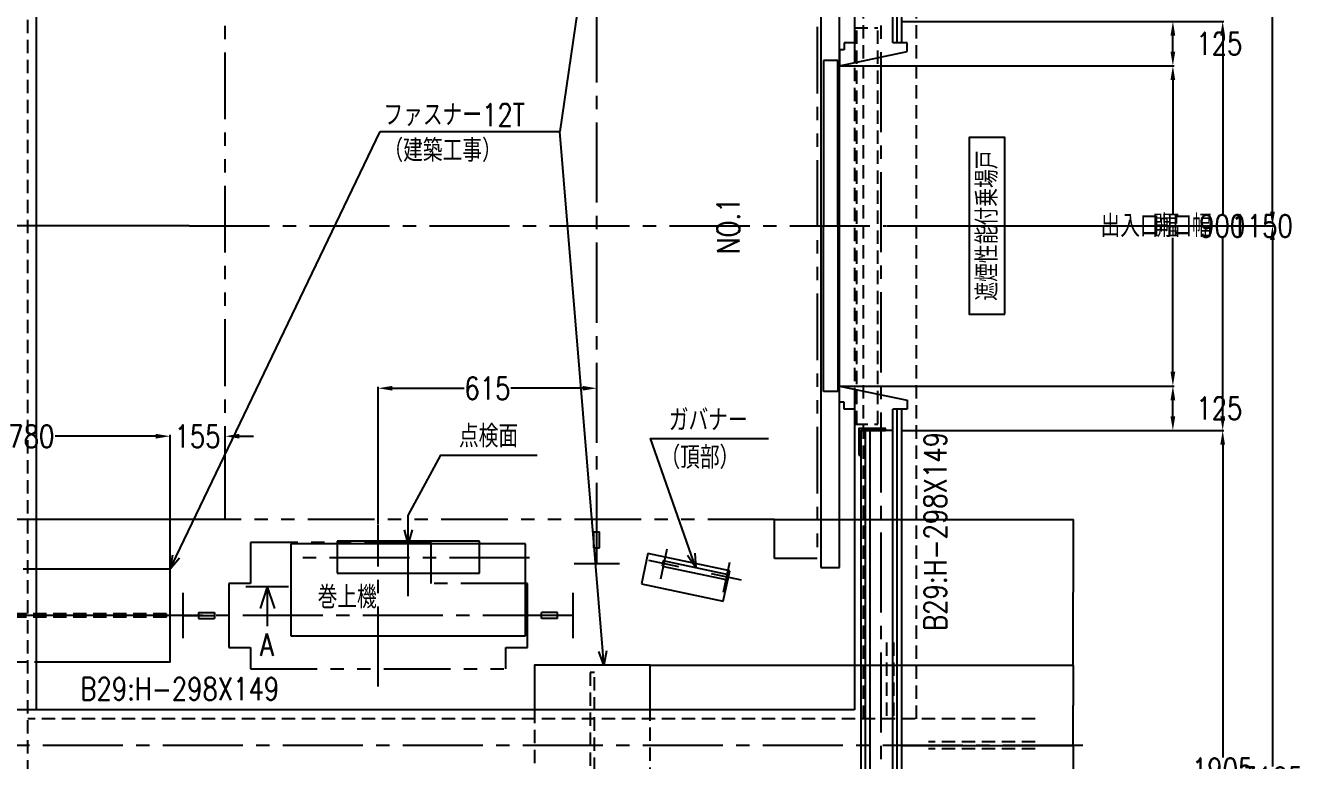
# Model space of a CAD drawing. Extents: x 1914 to 16224, y 361 to 11331.
# Drawn here: x 4141 to 7742, y 6466 to 8532 of the extents above; entities that cross this region are included whole.
import ezdxf
from ezdxf.enums import TextEntityAlignment as Align

# ---------------------------------------------------------------- set-up
doc = ezdxf.new("R2010")
doc.units = 0
doc.header["$LTSCALE"] = 300
doc.header["$MEASUREMENT"] = 0
for name, pattern in [('CENTER2', [1.125, 0.75, -0.125, 0.125, -0.125]), ('HIDDEN2', [0.1875, 0.125, -0.0625]), ('PHANTOM2', [1.25, 0.625, -0.125, 0.125, -0.125, 0.125, -0.125])]:
    doc.linetypes.add(name, pattern=pattern)
doc.layers.get('0').update_dxf_attribs({"linetype": 'CONTINUOUS'})
doc.layers.get('DEFPOINTS').update_dxf_attribs({"color": 8, "linetype": 'CONTINUOUS'})
for name, color, linetype in [('01-依頼工事', 7, 'CONTINUOUS'), ('01-寸法１', 6, 'CONTINUOUS'), ('ZZ-BUILD-AXIS-T', 7, 'CENTER2'), ('ZZ-BUILD-BH', 2, 'CONTINUOUS'), ('ZZ-BUILD-BM-HIDN', 2, 'HIDDEN2'), ('ZZ-BUILD-BM2', 2, 'CONTINUOUS'), ('ZZ-BUILD-BM2-HIDN', 2, 'HIDDEN2'), ('ZZ-BUILD-ETC', 2, 'CONTINUOUS'), ('ZZ-BUILD-W', 3, 'CONTINUOUS'), ('ZZ-CENT', 7, 'CENTER2'), ('ZZ-COMMENT', 6, 'CONTINUOUS'), ('ZZ-DIM-COM1', 6, 'CONTINUOUS'), ('ZZ-DIM-COM2', 7, 'CONTINUOUS'), ('ZZ-HIDN', 2, 'HIDDEN2'), ('ZZ-KIKI-ALL', 7, 'CONTINUOUS'), ('ZZ-OBJE', 3, 'CONTINUOUS'), ('ZZ-PHAN', 5, 'PHANTOM2'), ('ZZ-TEXT', 4, 'CONTINUOUS')]:
    doc.layers.add(name, color=color, linetype=linetype)
doc.styles.add('MITOFREE', font='romans.shx', dxfattribs={"width": 0.8, "bigfont": 'extfont.shx'})
doc.styles.add('MITOH', font='romans.shx', dxfattribs={"width": 0.8, "bigfont": 'extfont.shx'})
doc.dimstyles.get("Standard").update_dxf_attribs({"dimtxt": 0.18, "dimasz": 0.18, "dimexe": 0.18, "dimexo": 0.0625, "dimgap": 0.09, "dimtad": 0, "dimtih": 1, "dimtoh": 1, "dimzin": 0, "dimdsep": 46, "dimtxsty": 'MITOH', "dimcen": 0.09, "dimadec": 0, "dimazin": 0, "dimtfac": 1, "dimtofl": 0, "dimtmove": 2, "dimatfit": 3, "dimfxl": 1, "dimtolj": 1, "dimarcsym": 0})

# ---------------------------------------------------------------- blocks, each defined once
blk = doc.blocks.new('*U403')
at = {"layer": 'ZZ-TEXT', "color": 4, "style": 'MITOFREE', "width": 0.8}
blk.add_text('巻上機', height=63, rotation=0, dxfattribs=at).set_placement((5026.9, 7096.4))
blk = doc.blocks.new('*U405')
at = {"layer": 'ZZ-COMMENT', "color": 6, "style": 'MITOH', "width": 0.8}
blk.add_text('点検面', height=63, dxfattribs=at).set_placement((5424.5, 7548.8))
blk = doc.blocks.new('_OPEN30')
at = {"color": 0, "linetype": 'ByBlock'}
for p, q in [((-1, 0.268), (0, 0)), ((0, 0), (-1, -0.268)), ((0, 0), (-1, 0))]:
    blk.add_line(p, q, dxfattribs=at)
blk = doc.blocks.new('*U406')
at = {"layer": 'ZZ-COMMENT', "color": 6}
blk.add_lwpolyline([(5281.9, 7317.4), (5281.9, 7357.4), (5373, 7526.8), (5383, 7526.8)], dxfattribs=at)
at = {"layer": 'ZZ-COMMENT', "color": 6, "xscale": 40, "yscale": 40, "zscale": 40, "rotation": 269.9999999973945}
blk.add_blockref('_OPEN30', (5281.9, 7277.4), dxfattribs=at)
blk = doc.blocks.new('*U409')
at = {"layer": 'ZZ-COMMENT', "color": 4, "style": 'MITOH', "width": 0.8}
for s, p in [('ガバナー', (6014.5, 7594)), ('（頂部）', (5991, 7489))]:
    blk.add_text(s, height=63, dxfattribs=at).set_placement(p)
blk = doc.blocks.new('*U410')
at = {"layer": 'ZZ-COMMENT', "color": 4}
blk.add_lwpolyline([(6077.2, 7248.2), (5963, 7574), (5973, 7574)], dxfattribs=at)
at = {"layer": 'ZZ-COMMENT', "color": 4, "xscale": 40, "yscale": 40, "zscale": 40, "rotation": 289.3100169128096}
blk.add_blockref('_OPEN30', (6090.4, 7210.4), dxfattribs=at)
blk = doc.blocks.new('*D464')
at = {"layer": 'DEFPOINTS', "color": 0, "transparency": 16777216}
for p in [(6604.6, 7393.6), (7507.1, 7393.6), (6604.6, 5488.6)]:
    blk.add_point(p, dxfattribs=at)
at = {"layer": 'ZZ-DIM-COM2', "color": 0, "lineweight": -2, "transparency": 16777216}
for p, q in [((6605.8, 7393.6), (7510.7, 7393.6)), ((7507.1, 7353.6), (7507.1, 6474.4)), ((7507.1, 5528.6), (7507.1, 6407.8)), ((6605.8, 5488.6), (7510.7, 5488.6))]:
    blk.add_line(p, q, dxfattribs=at)
at = {"layer": 'ZZ-DIM-COM2', "color": 0, "transparency": 16777216}
for points in [[(7500.4, 7353.6), (7513.7, 7353.6), (7507.1, 7393.6)], [(7500.4, 5528.6), (7513.7, 5528.6), (7507.1, 5488.6)]]:
    blk.add_solid(points, dxfattribs=at)
at = {"layer": 'ZZ-DIM-COM2', "color": 0, "transparency": 16777216, "insert": (7507.1, 6441.1), "char_height": 63, "attachment_point": 5, "style": 'MITOH'}
blk.add_mtext('\\A1;1905', dxfattribs=at)
blk = doc.blocks.new('*D467')
at = {"layer": 'DEFPOINTS', "color": 0, "transparency": 16777216}
for p in [(6562.1, 7968.6), (7647.1, 7968.6), (6562.1, 4863.6)]:
    blk.add_point(p, dxfattribs=at)
at = {"layer": 'ZZ-DIM-COM1', "color": 0, "lineweight": -2, "transparency": 16777216}
for p, q in [((6563.3, 7968.6), (7650.7, 7968.6)), ((7647.1, 7928.6), (7647.1, 6449.4)), ((7647.1, 4903.6), (7647.1, 6382.8)), ((6563.3, 4863.6), (7650.7, 4863.6))]:
    blk.add_line(p, q, dxfattribs=at)
at = {"layer": 'ZZ-DIM-COM1', "color": 0, "transparency": 16777216}
for points in [[(7640.4, 7928.6), (7653.7, 7928.6), (7647.1, 7968.6)], [(7640.4, 4903.6), (7653.7, 4903.6), (7647.1, 4863.6)]]:
    blk.add_solid(points, dxfattribs=at)
at = {"layer": 'ZZ-DIM-COM1', "color": 0, "transparency": 16777216, "insert": (7647.1, 6416.1), "char_height": 63, "attachment_point": 5, "style": 'MITOH'}
blk.add_mtext('\\A1;3105', dxfattribs=at)
blk = doc.blocks.new('*D468')
at = {"layer": 'DEFPOINTS', "color": 0, "transparency": 16777216}
for p in [(7487.1, 9508.6), (7647.1, 9508.6), (6562.1, 7968.6)]:
    blk.add_point(p, dxfattribs=at)
at = {"layer": 'ZZ-DIM-COM1', "color": 0, "lineweight": -2, "transparency": 16777216}
for p, q in [((7488.3, 9508.6), (7650.7, 9508.6)), ((7647.1, 9468.6), (7647.1, 8771.9)), ((7647.1, 8008.6), (7647.1, 8705.3)), ((6563.3, 7968.6), (7650.7, 7968.6))]:
    blk.add_line(p, q, dxfattribs=at)
at = {"layer": 'ZZ-DIM-COM1', "color": 0, "transparency": 16777216}
for points in [[(7640.4, 9468.6), (7653.7, 9468.6), (7647.1, 9508.6)], [(7640.4, 8008.6), (7653.7, 8008.6), (7647.1, 7968.6)]]:
    blk.add_solid(points, dxfattribs=at)
at = {"layer": 'ZZ-DIM-COM1', "color": 0, "transparency": 16777216, "insert": (7647.1, 8738.6), "char_height": 63, "attachment_point": 5, "style": 'MITOH'}
blk.add_mtext('\\A1;1540', dxfattribs=at)
blk = doc.blocks.new('*D473')
at = {"layer": 'DEFPOINTS', "color": 0, "transparency": 16777216}
for p in [(6430.1, 7518.6), (7367.1, 7518.6), (6604.6, 7393.6)]:
    blk.add_point(p, dxfattribs=at)
at = {"layer": 'ZZ-DIM-COM2', "color": 0, "lineweight": -2, "transparency": 16777216}
for p, q in [((6431.3, 7518.6), (7370.7, 7518.6)), ((7367.1, 7433.6), (7367.1, 7478.6)), ((6605.8, 7393.6), (7370.7, 7393.6))]:
    blk.add_line(p, q, dxfattribs=at)
at = {"layer": 'ZZ-DIM-COM2', "color": 0, "transparency": 16777216}
for points in [[(7360.4, 7478.6), (7373.7, 7478.6), (7367.1, 7518.6)], [(7360.4, 7433.6), (7373.7, 7433.6), (7367.1, 7393.6)]]:
    blk.add_solid(points, dxfattribs=at)
at = {"layer": 'ZZ-DIM-COM2', "color": 0, "transparency": 16777216, "insert": (7497.6, 7456.1), "char_height": 63, "attachment_point": 5, "style": 'MITOH'}
blk.add_mtext('\\A1;125', dxfattribs=at)
blk = doc.blocks.new('*D474')
at = {"layer": 'DEFPOINTS', "color": 0, "transparency": 16777216}
for p in [(6430.1, 8418.6), (7367.1, 8418.6), (6430.1, 7518.6)]:
    blk.add_point(p, dxfattribs=at)
at = {"layer": 'ZZ-DIM-COM1', "color": 0, "lineweight": -2, "transparency": 16777216}
for p, q in [((6431.3, 8418.6), (7370.7, 8418.6)), ((7367.1, 8378.6), (7367.1, 8001.9)), ((7367.1, 7558.6), (7367.1, 7935.3)), ((6431.3, 7518.6), (7370.7, 7518.6))]:
    blk.add_line(p, q, dxfattribs=at)
at = {"layer": 'ZZ-DIM-COM1', "color": 0, "transparency": 16777216}
for points in [[(7360.4, 8378.6), (7373.7, 8378.6), (7367.1, 8418.6)], [(7360.4, 7558.6), (7373.7, 7558.6), (7367.1, 7518.6)]]:
    blk.add_solid(points, dxfattribs=at)
at = {"layer": 'ZZ-DIM-COM1', "color": 0, "transparency": 16777216, "insert": (7367.1, 7968.6), "char_height": 63, "attachment_point": 5, "style": 'MITOH'}
blk.add_mtext('\\A1;出入口幅\u3000900', dxfattribs=at)
blk = doc.blocks.new('*D475')
at = {"layer": 'DEFPOINTS', "color": 0, "transparency": 16777216}
for p in [(6604.6, 8543.6), (7367.1, 8543.6), (6430.1, 8418.6)]:
    blk.add_point(p, dxfattribs=at)
at = {"layer": 'ZZ-DIM-COM2', "color": 0, "lineweight": -2, "transparency": 16777216}
for p, q in [((6605.8, 8543.6), (7370.7, 8543.6)), ((7367.1, 8458.6), (7367.1, 8503.6)), ((6431.3, 8418.6), (7370.7, 8418.6))]:
    blk.add_line(p, q, dxfattribs=at)
at = {"layer": 'ZZ-DIM-COM2', "color": 0, "transparency": 16777216}
for points in [[(7360.4, 8503.6), (7373.7, 8503.6), (7367.1, 8543.6)], [(7360.4, 8458.6), (7373.7, 8458.6), (7367.1, 8418.6)]]:
    blk.add_solid(points, dxfattribs=at)
at = {"layer": 'ZZ-DIM-COM2', "color": 0, "transparency": 16777216, "insert": (7497.6, 8481.1), "char_height": 63, "attachment_point": 5, "style": 'MITOH'}
blk.add_mtext('\\A1;125', dxfattribs=at)
blk = doc.blocks.new('*D476')
at = {"layer": 'DEFPOINTS', "color": 0, "transparency": 16777216}
for p in [(6604.6, 8543.6), (7507.1, 8543.6), (6604.6, 7393.6)]:
    blk.add_point(p, dxfattribs=at)
at = {"layer": 'ZZ-DIM-COM2', "color": 0, "lineweight": -2, "transparency": 16777216}
for p, q in [((6605.8, 8543.6), (7510.7, 8543.6)), ((7507.1, 8503.6), (7507.1, 8001.9)), ((7507.1, 7433.6), (7507.1, 7935.3)), ((6605.8, 7393.6), (7510.7, 7393.6))]:
    blk.add_line(p, q, dxfattribs=at)
at = {"layer": 'ZZ-DIM-COM2', "color": 0, "transparency": 16777216}
for points in [[(7500.4, 8503.6), (7513.7, 8503.6), (7507.1, 8543.6)], [(7500.4, 7433.6), (7513.7, 7433.6), (7507.1, 7393.6)]]:
    blk.add_solid(points, dxfattribs=at)
at = {"layer": 'ZZ-DIM-COM2', "color": 0, "transparency": 16777216, "insert": (7507.1, 7968.6), "char_height": 63, "attachment_point": 5, "style": 'MITOH'}
blk.add_mtext('\\A1;開口幅\u30001150', dxfattribs=at)
blk = doc.blocks.new('*D494')
at = {"layer": 'DEFPOINTS', "color": 0, "transparency": 16777216}
for p in [(2877.1, 7143.6), (4702.1, 7143.6), (4147.1, 6608.1)]:
    blk.add_point(p, dxfattribs=at)
at = {"layer": 'ZZ-DIM-COM1', "color": 190, "lineweight": -2, "transparency": 16777216}
for p, q in [((4700.8, 7143.6), (2873.5, 7143.6)), ((2877.1, 7103.6), (2877.1, 6909.2)), ((2877.1, 6648.1), (2877.1, 6842.6)), ((4145.8, 6608.1), (2873.5, 6608.1))]:
    blk.add_line(p, q, dxfattribs=at)
at = {"layer": 'ZZ-DIM-COM1', "color": 190, "transparency": 16777216}
for points in [[(2870.4, 7103.6), (2883.7, 7103.6), (2877.1, 7143.6)], [(2870.4, 6648.1), (2883.7, 6648.1), (2877.1, 6608.1)]]:
    blk.add_solid(points, dxfattribs=at)
at = {"layer": 'ZZ-DIM-COM1', "color": 190, "transparency": 16777216, "insert": (2877.1, 6875.9), "char_height": 63, "attachment_point": 5, "style": 'MITOH'}
blk.add_mtext('\\A1;535.50', dxfattribs=at)
blk = doc.blocks.new('*D495')
at = {"layer": 'DEFPOINTS', "color": 0, "transparency": 16777216}
for p in [(2877.1, 8793.6), (4702.1, 8793.6), (4702.1, 7143.6)]:
    blk.add_point(p, dxfattribs=at)
at = {"layer": 'ZZ-DIM-COM1', "color": 0, "lineweight": -2, "transparency": 16777216}
for p, q in [((4700.8, 8793.6), (2873.5, 8793.6)), ((2877.1, 8753.6), (2877.1, 8001.9)), ((2877.1, 7183.6), (2877.1, 7935.3)), ((4700.8, 7143.6), (2873.5, 7143.6))]:
    blk.add_line(p, q, dxfattribs=at)
at = {"layer": 'ZZ-DIM-COM1', "color": 0, "transparency": 16777216}
for points in [[(2870.4, 8753.6), (2883.7, 8753.6), (2877.1, 8793.6)], [(2870.4, 7183.6), (2883.7, 7183.6), (2877.1, 7143.6)]]:
    blk.add_solid(points, dxfattribs=at)
at = {"layer": 'ZZ-DIM-COM1', "color": 0, "transparency": 16777216, "insert": (2877.1, 7968.6), "char_height": 63, "attachment_point": 5, "style": 'MITOH'}
blk.add_mtext('\\A1;外法\u30001650', dxfattribs=at)
blk = doc.blocks.new('*D499')
at = {"layer": 'DEFPOINTS', "color": 0, "transparency": 16777216}
for p in [(3157.1, 7968.6), (4602.1, 7968.6), (4612.1, 6873.6)]:
    blk.add_point(p, dxfattribs=at)
at = {"layer": 'ZZ-DIM-COM2', "color": 0, "lineweight": -2, "transparency": 16777216}
for p, q in [((4600.8, 7968.6), (3153.5, 7968.6)), ((3157.1, 7928.6), (3157.1, 7454.4)), ((3157.1, 6913.6), (3157.1, 7387.8)), ((4610.8, 6873.6), (3153.5, 6873.6))]:
    blk.add_line(p, q, dxfattribs=at)
at = {"layer": 'ZZ-DIM-COM2', "color": 0, "transparency": 16777216}
for points in [[(3150.4, 7928.6), (3163.7, 7928.6), (3157.1, 7968.6)], [(3150.4, 6913.6), (3163.7, 6913.6), (3157.1, 6873.6)]]:
    blk.add_solid(points, dxfattribs=at)
at = {"layer": 'ZZ-DIM-COM2', "color": 0, "transparency": 16777216, "insert": (3157.1, 7421.1), "char_height": 63, "attachment_point": 5, "style": 'MITOH'}
blk.add_mtext('\\A1;1095', dxfattribs=at)
blk = doc.blocks.new('*D508')
at = {"layer": 'DEFPOINTS', "color": 0, "transparency": 16777216}
for p in [(2737.1, 9384.1), (4172.1, 9384.1), (4172.1, 6608.1)]:
    blk.add_point(p, dxfattribs=at)
at = {"layer": 'ZZ-DIM-COM1', "color": 0, "lineweight": -2, "transparency": 16777216}
for p, q in [((4170.8, 9384.1), (2733.5, 9384.1)), ((2737.1, 9344.1), (2737.1, 8029.4)), ((2737.1, 6648.1), (2737.1, 7962.8)), ((4170.8, 6608.1), (2733.5, 6608.1))]:
    blk.add_line(p, q, dxfattribs=at)
at = {"layer": 'ZZ-DIM-COM1', "color": 0, "transparency": 16777216}
for points in [[(2730.4, 9344.1), (2743.7, 9344.1), (2737.1, 9384.1)], [(2730.4, 6648.1), (2743.7, 6648.1), (2737.1, 6608.1)]]:
    blk.add_solid(points, dxfattribs=at)
at = {"layer": 'ZZ-DIM-COM1', "color": 0, "transparency": 16777216, "insert": (2737.1, 7996.1), "char_height": 63, "attachment_point": 5, "style": 'MITOH'}
blk.add_mtext('\\A1;2776', dxfattribs=at)
blk = doc.blocks.new('*D510')
at = {"layer": 'DEFPOINTS', "color": 0, "transparency": 16777216}
for p in [(2678.4, 6508.6), (2737.1, 6409.1), (4172.1, 6409.1)]:
    blk.add_point(p, dxfattribs=at)
at = {"layer": 'ZZ-DIM-COM1', "color": 0, "lineweight": -2, "transparency": 16777216}
for p, q in [((2678.5, 6508.6), (2737.3, 6508.6)), ((2737.1, 6508.5), (2737.1, 6459.1)), ((2737.1, 6409.3), (2737.1, 6458.7)), ((4172, 6409.1), (2736.9, 6409.1))]:
    blk.add_line(p, q, dxfattribs=at)
at = {"layer": 'ZZ-DIM-COM1', "color": 0, "transparency": 16777216}
for points in [[(2737, 6508.5), (2737.1, 6508.5), (2737.1, 6508.6)], [(2737, 6409.3), (2737.1, 6409.3), (2737.1, 6409.1)]]:
    blk.add_solid(points, dxfattribs=at)
at = {"layer": 'ZZ-DIM-COM1', "color": 0, "transparency": 16777216, "insert": (2737.1, 6458.9), "char_height": 0.18, "attachment_point": 5, "style": 'MITOH'}
blk.add_mtext('\\A1;99.50', dxfattribs=at)
blk = doc.blocks.new('*D511')
at = {"layer": 'DEFPOINTS', "color": 0, "transparency": 16777216}
for p in [(4172.1, 6608.1), (2877.1, 6409.1), (4172.1, 6409.1)]:
    blk.add_point(p, dxfattribs=at)
at = {"layer": 'ZZ-DIM-COM1', "color": 0, "lineweight": -2, "transparency": 16777216}
for p, q in [((4172, 6608.1), (2876.9, 6608.1)), ((2877.1, 6608), (2877.1, 6508.8)), ((2877.1, 6409.3), (2877.1, 6508.5)), ((4172, 6409.1), (2876.9, 6409.1))]:
    blk.add_line(p, q, dxfattribs=at)
at = {"layer": 'ZZ-DIM-COM1', "color": 0, "transparency": 16777216}
for points in [[(2877, 6608), (2877.1, 6608), (2877.1, 6608.1)], [(2877, 6409.3), (2877.1, 6409.3), (2877.1, 6409.1)]]:
    blk.add_solid(points, dxfattribs=at)
at = {"layer": 'ZZ-DIM-COM1', "color": 0, "transparency": 16777216, "insert": (2877.1, 6508.6), "char_height": 0.18, "attachment_point": 5, "style": 'MITOH'}
blk.add_mtext('\\A1;199.00', dxfattribs=at)
blk = doc.blocks.new('*D513')
at = {"layer": 'DEFPOINTS', "color": 0, "transparency": 16777216}
for p in [(6247.1, 7143.6), (5897.1, 6733.6), (7087.1, 6733.6)]:
    blk.add_point(p, dxfattribs=at)
at = {"layer": 'ZZ-DIM-COM2', "color": 0, "lineweight": -2, "transparency": 16777216}
for p, q in [((6247.1, 7143.6), (7087.3, 7143.6)), ((7087.1, 7143.5), (7087.1, 6938.8)), ((7087.1, 6733.8), (7087.1, 6938.5)), ((5897.1, 6733.6), (7087.3, 6733.6))]:
    blk.add_line(p, q, dxfattribs=at)
at = {"layer": 'ZZ-DIM-COM2', "color": 0, "transparency": 16777216}
for points in [[(7087, 7143.5), (7087.1, 7143.5), (7087.1, 7143.6)], [(7087, 6733.8), (7087.1, 6733.8), (7087.1, 6733.6)]]:
    blk.add_solid(points, dxfattribs=at)
at = {"layer": 'ZZ-DIM-COM2', "color": 0, "transparency": 16777216, "insert": (7087.1, 6938.6), "char_height": 0.18, "attachment_point": 5, "style": 'MITOH'}
blk.add_mtext('\\A1;410.00', dxfattribs=at)
blk = doc.blocks.new('*D514')
at = {"layer": 'DEFPOINTS', "color": 0, "transparency": 16777216}
for p in [(5897.1, 6733.6), (6604.6, 6508.6), (7087.1, 6508.6)]:
    blk.add_point(p, dxfattribs=at)
at = {"layer": 'ZZ-DIM-COM2', "color": 0, "lineweight": -2, "transparency": 16777216}
for p, q in [((5897.1, 6733.6), (7087.3, 6733.6)), ((7087.1, 6733.5), (7087.1, 6621.3)), ((7087.1, 6508.8), (7087.1, 6621)), ((6604.6, 6508.6), (7087.3, 6508.6))]:
    blk.add_line(p, q, dxfattribs=at)
at = {"layer": 'ZZ-DIM-COM2', "color": 0, "transparency": 16777216}
for points in [[(7087, 6733.5), (7087.1, 6733.5), (7087.1, 6733.6)], [(7087, 6508.8), (7087.1, 6508.8), (7087.1, 6508.6)]]:
    blk.add_solid(points, dxfattribs=at)
at = {"layer": 'ZZ-DIM-COM2', "color": 0, "transparency": 16777216, "insert": (7087.1, 6621.1), "char_height": 0.18, "attachment_point": 5, "style": 'MITOH'}
blk.add_mtext('\\A1;225.00', dxfattribs=at)
blk = doc.blocks.new('*D516')
at = {"layer": 'DEFPOINTS', "color": 0, "transparency": 16777216}
for p in [(4547.1, 7377.5), (3767.1, 7143.6), (4547.1, 7003.6)]:
    blk.add_point(p, dxfattribs=at)
at = {"layer": 'ZZ-DIM-COM2', "color": 0, "lineweight": -2, "transparency": 16777216}
for p, q in [((3767.1, 7144.9), (3767.1, 7381.1)), ((3807.1, 7377.5), (4090.5, 7377.5)), ((4507.1, 7377.5), (4223.7, 7377.5)), ((4547.1, 7004.9), (4547.1, 7381.1))]:
    blk.add_line(p, q, dxfattribs=at)
at = {"layer": 'ZZ-DIM-COM2', "color": 0, "transparency": 16777216}
for points in [[(3807.1, 7384.2), (3807.1, 7370.9), (3767.1, 7377.5)], [(4507.1, 7384.2), (4507.1, 7370.9), (4547.1, 7377.5)]]:
    blk.add_solid(points, dxfattribs=at)
at = {"layer": 'ZZ-DIM-COM2', "color": 0, "transparency": 16777216, "insert": (4157.1, 7377.5), "char_height": 63, "attachment_point": 5, "style": 'MITOH'}
blk.add_mtext('\\A1;780', dxfattribs=at)
blk = doc.blocks.new('*D517')
at = {"layer": 'DEFPOINTS', "color": 0, "transparency": 16777216}
for p in [(4702.1, 7377.5), (4702.1, 7143.6), (4547.1, 7003.6)]:
    blk.add_point(p, dxfattribs=at)
at = {"layer": 'ZZ-DIM-COM2', "color": 0, "lineweight": -2, "transparency": 16777216}
for p, q in [((4507.1, 7377.5), (4467.1, 7377.5)), ((4547.1, 7004.9), (4547.1, 7381.1)), ((4702.1, 7144.9), (4702.1, 7381.1)), ((4742.1, 7377.5), (4782.1, 7377.5))]:
    blk.add_line(p, q, dxfattribs=at)
at = {"layer": 'ZZ-DIM-COM2', "color": 0, "transparency": 16777216}
for points in [[(4507.1, 7384.2), (4507.1, 7370.9), (4547.1, 7377.5)], [(4742.1, 7384.2), (4742.1, 7370.9), (4702.1, 7377.5)]]:
    blk.add_solid(points, dxfattribs=at)
at = {"layer": 'ZZ-DIM-COM2', "color": 0, "transparency": 16777216, "insert": (4624.6, 7377.5), "char_height": 63, "attachment_point": 5, "style": 'MITOH'}
blk.add_mtext('\\A1;155', dxfattribs=at)
blk = doc.blocks.new('*U417')
at = {"layer": 'ZZ-COMMENT'}
blk.add_lwpolyline([(4629.2, 7242.5), (5202.8, 8436.4)], dxfattribs=at)
at = {"layer": 'ZZ-COMMENT', "xscale": 40, "yscale": 40, "zscale": 40, "rotation": 244.3412802573429}
blk.add_blockref('_OPEN30', (4611.9, 7206.4), dxfattribs=at)
blk = doc.blocks.new('*U418')
at = {"layer": 'ZZ-COMMENT'}
blk.add_lwpolyline([(5828.6, 6976.3), (5708.2, 8436.4)], dxfattribs=at)
at = {"layer": 'ZZ-COMMENT', "xscale": 40, "yscale": 40, "zscale": 40, "rotation": 274.7124342260612}
blk.add_blockref('_OPEN30', (5831.9, 6936.4), dxfattribs=at)
blk = doc.blocks.new('*D518')
at = {"layer": 'DEFPOINTS', "color": 0, "transparency": 16777216}
for p in [(5747.1, 7512.4), (5747.1, 7474.1), (5132.1, 7128.6)]:
    blk.add_point(p, dxfattribs=at)
at = {"layer": 'ZZ-DIM-COM2', "color": 0, "lineweight": -2, "transparency": 16777216}
for p, q in [((5132.1, 7129.9), (5132.1, 7516)), ((5172.1, 7512.4), (5374.2, 7512.4)), ((5707.1, 7512.4), (5505, 7512.4)), ((5747.1, 7475.3), (5747.1, 7516))]:
    blk.add_line(p, q, dxfattribs=at)
at = {"layer": 'ZZ-DIM-COM2', "color": 0, "transparency": 16777216}
for points in [[(5172.1, 7519), (5172.1, 7505.7), (5132.1, 7512.4)], [(5707.1, 7519), (5707.1, 7505.7), (5747.1, 7512.4)]]:
    blk.add_solid(points, dxfattribs=at)
at = {"layer": 'ZZ-DIM-COM2', "color": 0, "transparency": 16777216, "insert": (5439.6, 7512.4), "char_height": 63, "attachment_point": 5, "style": 'MITOH'}
blk.add_mtext('\\A1;615', dxfattribs=at)
blk = doc.blocks.new('*U419')
at = {"layer": 'ZZ-COMMENT'}
blk.add_lwpolyline([(5806.1, 9111.8), (5708.2, 8436.4)], dxfattribs=at)
at = {"layer": 'ZZ-COMMENT', "xscale": 40, "yscale": 40, "zscale": 40, "rotation": 81.75098240185055}
blk.add_blockref('_OPEN30', (5811.9, 9151.4), dxfattribs=at)
blk = doc.blocks.new('*D524')
at = {"layer": 'DEFPOINTS', "color": 0, "transparency": 16777216}
for p in [(6604.6, 6508.6), (7087.1, 6508.6), (5897.1, 6248.6)]:
    blk.add_point(p, dxfattribs=at)
at = {"layer": 'ZZ-DIM-COM2', "color": 0, "lineweight": -2, "transparency": 16777216}
for p, q in [((6604.6, 6508.6), (7087.3, 6508.6)), ((7087.1, 6508.5), (7087.1, 6378.8)), ((7087.1, 6248.8), (7087.1, 6378.5)), ((5897.1, 6248.6), (7087.3, 6248.6))]:
    blk.add_line(p, q, dxfattribs=at)
at = {"layer": 'ZZ-DIM-COM2', "color": 0, "transparency": 16777216}
for points in [[(7087, 6508.5), (7087.1, 6508.5), (7087.1, 6508.6)], [(7087, 6248.8), (7087.1, 6248.8), (7087.1, 6248.6)]]:
    blk.add_solid(points, dxfattribs=at)
at = {"layer": 'ZZ-DIM-COM2', "color": 0, "transparency": 16777216, "insert": (7087.1, 6378.6), "char_height": 0.18, "attachment_point": 5, "style": 'MITOH'}
blk.add_mtext('\\A1;260.00', dxfattribs=at)
blk = doc.blocks.new('*U424')
at = {"layer": 'ZZ-BUILD-ETC', "color": 4, "style": 'MITOH', "width": 0.8}
blk.add_text('A', height=63, rotation=360, dxfattribs=at).set_placement((4864.9, 6963))

msp = doc.modelspace()

# ---------------------------------------------------------------- linework, layer by layer
at = {"layer": '01-依頼工事', "color": 2, "linetype": 'HIDDEN2'}
msp.add_lwpolyline([(5740.572, 6713.637), (5728.572, 6713.637), (5728.572, 6268.637), (5740.572, 6268.637)], close=True, dxfattribs=at)
msp.add_lwpolyline([(5897.072, 6409.137), (5897.072, 6608.137), (5572.072, 6608.137), (5572.072, 6409.137)], dxfattribs=at)
at = {"layer": '01-寸法１'}
msp.add_line((5137.956, 8233.669), (5643.419, 8233.669), dxfattribs=at)
at = {"layer": 'ZZ-BUILD-AXIS-T', "linetype": 'CENTER2'}
for p, q in [((6547.072, 1819.522), (6547.072, 10968.23)), ((7114.327, 6508.637), (2424.138, 6508.637))]:
    msp.add_line(p, q, dxfattribs=at)
at = {"layer": 'ZZ-BUILD-BH', "linetype": 'Continuous'}
for p, q in [((4172.072, 6608.137), (4172.072, 9384.137)), ((6472.072, 9384.137), (6472.072, 8427.502)), ((6472.072, 7509.771), (6472.072, 6608.137)), ((6472.072, 6608.137), (4172.072, 6608.137))]:
    msp.add_line(p, q, dxfattribs=at)
at = {"layer": 'ZZ-BUILD-BM-HIDN', "linetype": 'HIDDEN2'}
for p, q in [((4147.072, 3279.376), (4147.072, 9608.137)), ((6497.072, 6583.137), (6497.072, 9409.137)), ((6646.072, 6583.137), (6646.072, 9409.137)), ((6980.211, 6583.137), (4147.072, 6583.137))]:
    msp.add_line(p, q, dxfattribs=at)
at = {"layer": 'ZZ-BUILD-BM2-HIDN', "linetype": 'HIDDEN2'}
for p, q in [((6561.572, 6797.466), (6561.572, 6583.137)), ((6581.572, 6797.466), (6581.572, 6583.137)), ((6980.211, 6518.637), (6680.211, 6518.637)), ((6980.211, 6498.637), (6680.211, 6498.637))]:
    msp.add_line(p, q, dxfattribs=at)
at = {"layer": 'ZZ-BUILD-ETC', "color": 3, "linetype": 'Continuous'}
for p, q in [((4880.715, 6953.718), (4760.715, 6953.718)), ((4820.715, 6953.718), (4800.715, 6893.718)), ((4820.715, 6953.718), (4840.715, 6893.718)), ((4820.715, 6953.718), (4820.715, 6843.718))]:
    msp.add_line(p, q, dxfattribs=at)
at = {"layer": 'ZZ-BUILD-W', "linetype": 'Continuous'}
for p, q in [((6592.072, 8483.637), (6592.072, 9553.637)), ((6604.572, 8483.637), (6604.572, 9566.137)), ((6579.572, 8483.637), (6579.572, 9541.137)), ((6579.572, 5428.637), (6579.572, 7453.637)), ((6592.072, 5428.637), (6592.072, 7453.637)), ((6604.572, 5428.637), (6604.572, 7453.637)), ((6489.572, 7393.637), (6489.572, 5488.637)), ((6579.572, 7393.637), (6489.572, 7393.637)), ((6502.072, 7393.637), (6502.072, 5488.637)), ((6514.572, 7393.637), (6514.572, 5488.637))]:
    msp.add_line(p, q, dxfattribs=at)
at = {"layer": 'ZZ-CENT', "color": 7, "linetype": 'CENTER2'}
for p, q in [((5747.072, 7021.637), (5747.072, 8915.637)), ((4602.072, 7968.637), (6562.072, 7968.637)), ((5132.072, 6673.637), (5132.072, 7128.637)), ((5652.072, 6873.637), (4612.072, 6873.637))]:
    msp.add_line(p, q, dxfattribs=at)
at = {"layer": 'ZZ-CENT', "linetype": 'CENTER2'}
for p, q in [((5217.072, 6928.357), (5217.072, 7148.357)), ((5927.066, 6977.001), (5944.946, 7061.121)), ((5558.072, 7035.637), (4898.072, 7035.637)), ((5978.066, 7010.121), (5893.945, 7028.001)), ((6103.132, 6939.576), (6121.013, 7023.697)), ((6154.133, 6972.697), (6070.012, 6990.577))]:
    msp.add_line(p, q, dxfattribs=at)
at = {"layer": 'ZZ-COMMENT', "color": 4}
msp.add_line((5898.214, 7371.233), (6229.734, 7371.233), dxfattribs=at)
at = {"layer": 'ZZ-COMMENT', "color": 6}
msp.add_line((5308.226, 7324.076), (5579.266, 7324.076), dxfattribs=at)
at = {"layer": 'ZZ-COMMENT'}
msp.add_lwpolyline([(6894.572, 7720.235), (6894.572, 8217.038), (6794.572, 8217.038), (6794.572, 7720.235)], close=True, dxfattribs=at)
at = {"layer": 'ZZ-HIDN', "linetype": 'HIDDEN2'}
for p, q in [((6472.072, 8525.637), (6537.072, 8525.637)), ((6472.072, 7411.637), (6537.072, 7411.637))]:
    msp.add_line(p, q, dxfattribs=at)
for points in [[(6472.072, 8525.637), (6472.072, 7411.637)], [(6478.072, 7411.637), (6478.072, 8525.637)], [(6537.072, 7411.637), (6537.072, 8525.637)]]:
    msp.add_lwpolyline(points, dxfattribs=at)
at = {"layer": 'ZZ-OBJE', "linetype": 'Continuous'}
for p, q in [((6377.072, 8928.637), (6377.072, 7008.637)), ((6430.072, 7008.637), (6430.072, 8928.637)), ((6377.072, 7008.637), (6430.072, 7008.637))]:
    msp.add_line(p, q, dxfattribs=at)
at = {"layer": 'ZZ-OBJE', "color": 3, "linetype": 'Continuous'}
for p, q in [((6443.072, 8463.637), (6430.072, 8463.637)), ((6430.072, 8463.637), (6430.072, 8418.637)), ((6470.072, 8483.637), (6443.072, 8483.637)), ((6443.072, 8483.637), (6443.072, 8463.637)), ((6619.572, 8483.637), (6579.572, 8483.637)), ((6579.572, 8483.637), (6579.572, 8483.637)), ((6619.572, 8458.637), (6619.572, 8483.637)), ((6425.072, 8433.637), (6385.072, 8433.637)), ((6385.072, 8433.637), (6385.072, 7971.137)), ((6425.072, 7971.137), (6425.072, 8433.637)), ((6430.072, 8418.637), (6619.572, 8458.637)), ((6385.072, 7968.637), (6425.072, 7968.637)), ((6385.072, 7968.637), (6425.072, 7968.637)), ((6385.072, 7503.637), (6385.072, 7966.137)), ((6425.072, 7966.137), (6425.072, 7503.637)), ((6425.072, 7503.637), (6385.072, 7503.637)), ((6430.072, 7473.637), (6430.072, 7518.637)), ((6430.072, 7518.637), (6619.572, 7478.637)), ((6443.072, 7473.637), (6430.072, 7473.637)), ((6443.072, 7453.637), (6443.072, 7473.637)), ((6619.572, 7478.637), (6619.572, 7453.637)), ((6470.072, 7453.637), (6443.072, 7453.637)), ((6619.572, 7453.637), (6579.572, 7453.637)), ((6579.572, 7453.637), (6579.572, 7453.637))]:
    msp.add_line(p, q, dxfattribs=at)
at = {"layer": 'ZZ-OBJE'}
for p, q in [((6385.072, 7966.637), (6385.072, 7970.637)), ((6425.072, 7966.637), (6425.072, 7970.637)), ((5547.072, 7074.637), (4887.072, 7074.637)), ((4887.072, 7074.637), (4887.072, 6816.637)), ((5417.072, 7082.637), (5017.072, 7082.637)), ((5017.072, 7082.637), (5017.072, 6992.637)), ((5417.072, 6992.637), (5417.072, 7082.637)), ((5547.072, 6816.637), (5547.072, 7074.637)), ((5891.049, 7048.041), (5872.96, 6962.942)), ((6120.913, 6999.182), (5891.049, 7048.041)), ((5933.653, 7027.229), (5930.534, 7012.556)), ((6117.544, 6988.141), (5933.653, 7027.229)), ((5017.072, 6992.637), (5417.072, 6992.637)), ((5930.534, 7012.556), (6114.426, 6973.469)), ((6102.825, 6914.083), (6120.913, 6999.182)), ((6114.426, 6973.469), (6117.544, 6988.141)), ((5872.96, 6962.942), (6102.825, 6914.083)), ((4887.072, 6816.637), (5547.072, 6816.637))]:
    msp.add_line(p, q, dxfattribs=at)
at = {"layer": 'ZZ-OBJE', "color": 3}
for p, q in [((5739.072, 7063.637), (5739.072, 7108.637)), ((5739.072, 7108.637), (5755.072, 7108.637)), ((5747.072, 7019.637), (5747.072, 7108.637)), ((5755.072, 7063.637), (5755.072, 7108.637)), ((5739.072, 7063.637), (5755.072, 7063.637)), ((5683.572, 7019.637), (5810.572, 7019.637)), ((4583.072, 6937.137), (4583.072, 6810.137)), ((5681.072, 6810.137), (5681.072, 6937.137)), ((4627.072, 6881.637), (4672.072, 6881.637)), ((4627.072, 6881.637), (4627.072, 6865.637)), ((4672.072, 6881.637), (4672.072, 6865.637)), ((5637.072, 6881.637), (5592.072, 6881.637)), ((5592.072, 6865.637), (5592.072, 6881.637)), ((5637.072, 6865.637), (5637.072, 6881.637)), ((4583.072, 6873.637), (4672.072, 6873.637)), ((4627.072, 6865.637), (4672.072, 6865.637)), ((5681.072, 6873.637), (5592.072, 6873.637)), ((5637.072, 6865.637), (5592.072, 6865.637))]:
    msp.add_line(p, q, dxfattribs=at)
at = {"layer": 'ZZ-OBJE', "color": 2, "linetype": 'HIDDEN2'}
for p, q in [((4537.072, 6878.137), (3997.072, 6878.137)), ((4537.072, 6869.137), (3997.072, 6869.137)), ((4537.072, 6869.137), (4537.072, 6878.137))]:
    msp.add_line(p, q, dxfattribs=at)
at = {"layer": 'ZZ-OBJE'}
msp.add_lwpolyline([(6483.572, 7324.637), (6489.572, 7324.637), (6489.572, 7393.637), (6558.572, 7393.637), (6558.572, 7399.637), (6483.572, 7399.637)], close=True, dxfattribs=at)
at = {"layer": 'ZZ-OBJE', "color": 2, "linetype": 'HIDDEN2'}
for points in [[(4172.072, 7003.637), (3997.072, 7003.637), (3997.072, 6743.637)], [(3997.072, 6743.637), (4172.072, 6743.637)]]:
    msp.add_lwpolyline(points, dxfattribs=at)
at = {"layer": 'ZZ-OBJE', "linetype": 'Continuous'}
for points in [[(4172.072, 6743.637), (4547.072, 6743.637), (4547.072, 7003.637), (4172.072, 7003.637)], [(5897.072, 6608.137), (5897.072, 6733.637), (5572.072, 6733.637), (5572.072, 6608.137)]]:
    msp.add_lwpolyline(points, dxfattribs=at)
at = {"layer": 'ZZ-PHAN', "color": 5, "linetype": 'PHANTOM2'}
for p, q in [((6367.072, 8903.637), (6367.072, 7033.637)), ((4702.072, 7143.637), (4702.072, 8793.637)), ((6247.072, 7143.637), (4702.072, 7143.637)), ((6247.072, 7033.637), (6247.072, 7143.637)), ((5281.072, 7078.637), (4773.072, 7078.637)), ((4773.072, 7078.637), (4773.072, 6963.637)), ((5281.072, 6963.637), (5281.072, 7078.637)), ((6367.072, 7033.637), (6247.072, 7033.637)), ((4773.072, 6963.637), (4712.072, 6963.637)), ((4712.072, 6963.637), (4712.072, 6783.637)), ((5552.072, 6963.637), (5281.072, 6963.637)), ((5552.072, 6783.637), (5552.072, 6963.637)), ((4712.072, 6783.637), (4773.072, 6783.637)), ((4773.072, 6783.637), (4773.072, 6723.637)), ((5491.072, 6723.637), (5491.072, 6783.637)), ((5491.072, 6783.637), (5552.072, 6783.637)), ((4773.072, 6723.637), (5491.072, 6723.637))]:
    msp.add_line(p, q, dxfattribs=at)

# ---------------------------------------------------------------- block references
at = {"layer": 'ZZ-DIM-COM1'}
for name in ['*U419', '*U417', '*U418', '*U409', '*U405', '*U410', '*U406', '*U403', '*U424']:
    msp.add_blockref(name, (-64.799, -202.762), dxfattribs=at)

# ---------------------------------------------------------------- texts
at = {"layer": '01-寸法１', "style": 'MITOH', "width": 0.8}
for s, p in [('ファスナー12T', (5147.22, 8249.102)), ('（建築工事）', (5147.22, 8149.102))]:
    msp.add_text(s, height=63, dxfattribs=at).set_placement(p)
at = {"layer": 'ZZ-BUILD-BM2', "color": 4, "style": 'MITOH', "width": 0.8}
for rotation, p in [(90, (6698.895, 7109.865)), (360, (4574.65, 6667.479))]:
    msp.add_text('B29:H-298X149', height=63, rotation=rotation, dxfattribs=at).set_placement(p, align=Align.MIDDLE_CENTER)
at = {"layer": 'ZZ-COMMENT', "style": 'MITOH', "width": 0.8}
msp.add_text('遮煙性能付乗場戸', height=60, rotation=90, dxfattribs=at).set_placement((6844.572, 7969.73), align=Align.MIDDLE_CENTER)
at = {"layer": 'ZZ-KIKI-ALL', "color": 4, "style": 'MITOH', "width": 0.8}
msp.add_text('NO.1', height=63, rotation=90, dxfattribs=at).set_placement((6117.072, 7968.637), align=Align.MIDDLE_CENTER)

# ---------------------------------------------------------------- dimensions: what is measured, and where the dimension line sits
at = {"layer": 'ZZ-DIM-COM1'}
for base, p1, p2, override, picture, middle in [((7647.072, 9508.637), (6562.072, 7968.637), (7487.072, 9508.637), {"dimscale": 20, "dimtxt": 3.15, "dimasz": 2, "dimdec": 0}, '*D468', (7647.072, 8738.637)), ((2737.072, 9384.137), (4172.072, 6608.137), (4172.072, 9384.137), {"dimscale": 20, "dimtxt": 3.15, "dimasz": 2, "dimdec": 0}, '*D508', (2737.072, 7996.137)), ((7647.072, 7968.637), (6562.072, 4863.637), (6562.072, 7968.637), {"dimscale": 20, "dimtxt": 3.15, "dimasz": 2, "dimdec": 0}, '*D467', (7647.072, 6416.137)), ((2877.072, 7143.637), (4147.072, 6608.137), (4702.072, 7143.637), {"dimscale": 20, "dimtxt": 3.15, "dimasz": 2, "dimjust": 0, "dimlfac": 1, "dimse1": 0, "dimse2": 0, "dimclrd": 190, "dimclre": 190, "dimclrt": 190, "dimtix": 1, "dimtfillclr": 190}, '*D494', (2877.072, 6875.887))]:
    dim = msp.add_linear_dim(base=base, p1=p1, p2=p2, angle=90, dimstyle='Standard', override=override, dxfattribs=at)
    dim.commit()
    dim.dimension.update_dxf_attribs({"geometry": picture, "text_midpoint": middle})
for base, p1, p2, text, picture, middle in [((2877.072, 8793.637), (4702.072, 7143.637), (4702.072, 8793.637), '外法\u3000<>', '*D495', (2877.072, 7968.637)), ((7367.072, 8418.637), (6430.072, 7518.637), (6430.072, 8418.637), '出入口幅\u3000<>', '*D474', (7367.072, 7968.637))]:
    dim = msp.add_linear_dim(base=base, p1=p1, p2=p2, angle=90, text=text, dimstyle='Standard', override={"dimscale": 20, "dimtxt": 3.15, "dimasz": 2, "dimdec": 0}, dxfattribs=at)
    dim.commit()
    dim.dimension.update_dxf_attribs({"geometry": picture, "text_midpoint": middle})
for base, p1, angle, picture, middle in [((2877.072, 6409.137), (4172.072, 6608.137), 90, '*D511', (2877.072, 6508.637)), ((2737.072, 6409.137), (2678.439, 6508.637), 270, '*D510', (2737.072, 6458.887))]:
    dim = msp.add_linear_dim(base=base, p1=p1, p2=(4172.072, 6409.137), angle=angle, dimstyle='Standard', dxfattribs=at)
    dim.commit()
    dim.dimension.update_dxf_attribs({"geometry": picture, "text_midpoint": middle})
at = {"layer": 'ZZ-DIM-COM2'}
for base, p1, p2, override, picture, middle in [((7367.072, 8543.637), (6430.072, 8418.637), (6604.572, 8543.637), {"dimscale": 20, "dimtxt": 3.15, "dimasz": 2, "dimdec": 0}, '*D475', (7497.572, 8481.137)), ((3157.072, 7968.637), (4612.072, 6873.637), (4602.072, 7968.637), {"dimscale": 20, "dimtxt": 3.15, "dimasz": 2, "dimdec": 0}, '*D499', (3157.072, 7421.137)), ((7367.072, 7518.637), (6604.572, 7393.637), (6430.072, 7518.637), {"dimscale": 20, "dimtxt": 3.15, "dimasz": 2, "dimdec": 0}, '*D473', (7497.572, 7456.137)), ((7507.072, 7393.637), (6604.572, 5488.637), (6604.572, 7393.637), {"dimscale": 20, "dimtxt": 3.15, "dimasz": 2, "dimdec": 0}, '*D464', (7507.072, 6441.137)), ((7087.072, 6733.637), (6247.072, 7143.637), (5897.072, 6733.637), {"dimtmove": 1}, '*D513', (7087.072, 6938.637)), ((7087.072, 6508.637), (5897.072, 6733.637), (6604.572, 6508.637), {"dimtmove": 1}, '*D514', (7087.072, 6621.137)), ((7087.072, 6508.637), (5897.072, 6248.637), (6604.572, 6508.637), {"dimtmove": 1}, '*D524', (7087.072, 6378.637))]:
    dim = msp.add_linear_dim(base=base, p1=p1, p2=p2, angle=90, dimstyle='Standard', override=override, dxfattribs=at)
    dim.commit()
    dim.dimension.update_dxf_attribs({"geometry": picture, "text_midpoint": middle})
dim = msp.add_linear_dim(base=(7507.072, 8543.637), p1=(6604.572, 7393.637), p2=(6604.572, 8543.637), angle=90, text='開口幅\u3000<>', dimstyle='Standard', override={"dimscale": 20, "dimtxt": 3.15, "dimasz": 2, "dimdec": 0}, dxfattribs=at)
dim.commit()
dim.dimension.update_dxf_attribs({"geometry": '*D476', "text_midpoint": (7507.072, 7968.637)})
for base, p1, p2, picture, middle in [((5747.072, 7512.382), (5132.072, 7128.637), (5747.072, 7474.074), '*D518', (5439.572, 7512.382)), ((4547.072, 7377.533), (3767.072, 7143.637), (4547.072, 7003.637), '*D516', (4157.072, 7377.533))]:
    dim = msp.add_linear_dim(base=base, p1=p1, p2=p2, dimstyle='Standard', override={"dimscale": 20, "dimtxt": 3.15, "dimasz": 2, "dimdec": 0}, dxfattribs=at)
    dim.commit()
    dim.dimension.update_dxf_attribs({"geometry": picture, "text_midpoint": middle})
dim = msp.add_linear_dim(base=(4702.072, 7377.533), p1=(4547.072, 7003.637), p2=(4702.072, 7143.637), dimstyle='Standard', override={"dimscale": 20, "dimtxt": 3.15, "dimasz": 2, "dimdec": 0}, dxfattribs=at)
dim.commit()
dim.dimension.update_dxf_attribs({"geometry": '*D517', "text_midpoint": (4624.572, 7377.533), "dimtype": 160})

doc.saveas('drawing.dxf')
